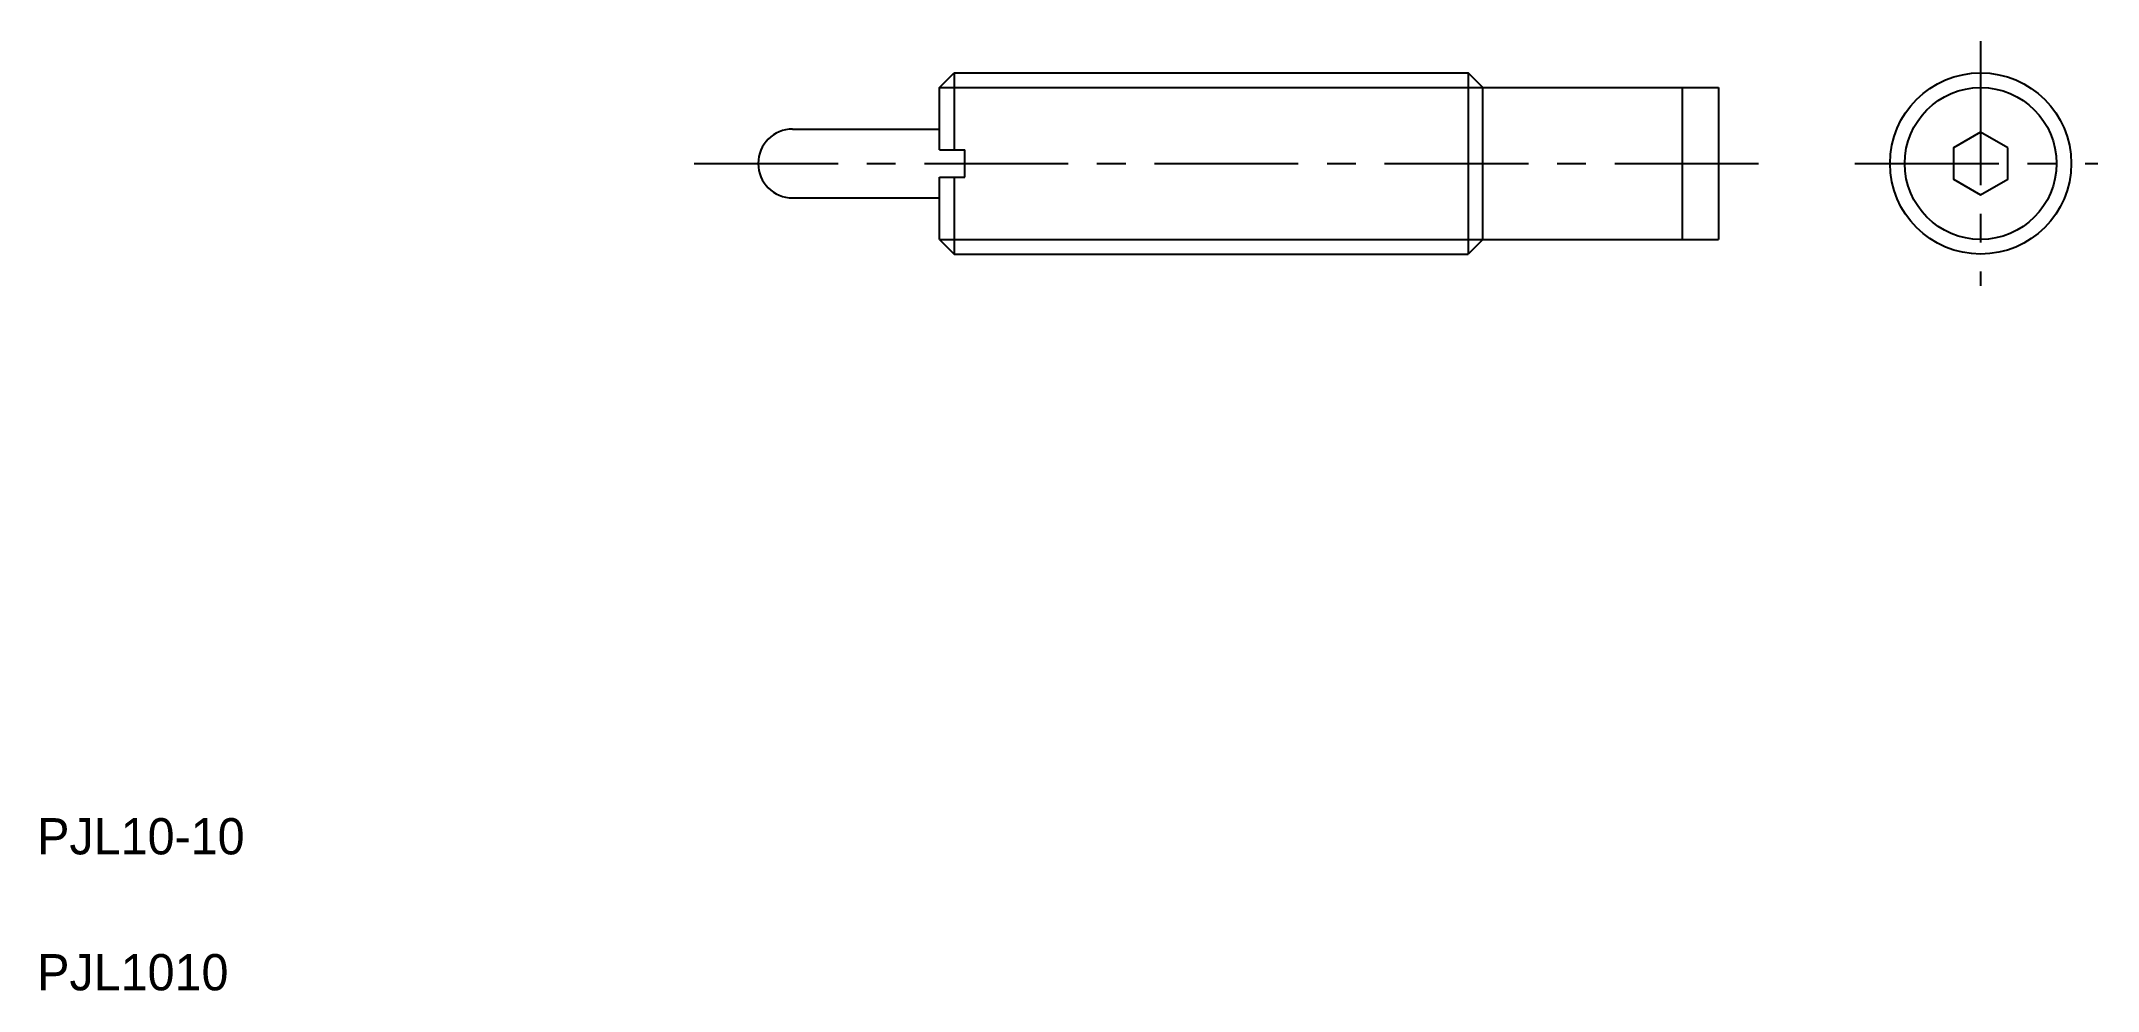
# Model space of a CAD drawing. Extents: x 5 to 119, y 5 to 57.
import ezdxf

# ---------------------------------------------------------------- set-up
doc = ezdxf.new("R2010")
doc.units = 0
doc.header["$LTSCALE"] = 0.25
doc.linetypes.add('CENTER', pattern=[50.8, 31.75, -6.35, 6.35, -6.35])
doc.layers.get('0').update_dxf_attribs({"linetype": 'CONTINUOUS'})
doc.layers.add('CENTER', color=1, linetype='CENTER')

msp = doc.modelspace()

# ---------------------------------------------------------------- linework, layer by layer
for p, q in [((54.790882, 54.801588), (55.602882, 55.613588)), ((54.790882, 51.363588), (54.790882, 54.801588)), ((55.602882, 55.613588), (83.978882, 55.613588)), ((55.602882, 55.613588), (55.602882, 51.363588)), ((83.978882, 55.613588), (83.978882, 45.613588)), ((84.790882, 54.801588), (83.978882, 55.613588)), ((84.790882, 54.801588), (97.79091, 54.801588)), ((84.790882, 46.425588), (84.790882, 54.801588)), ((95.79091, 54.801588), (95.79091, 46.425588)), ((97.79091, 54.801588), (97.79091, 46.425588)), ((46.690882, 52.513588), (54.790882, 52.513588)), ((54.790882, 53.082588), (54.790982, 53.082588)), ((54.790882, 52.223088), (54.790882, 52.223188)), ((54.790882, 51.363588), (56.190882, 51.363588)), ((56.190882, 49.863588), (56.190882, 51.363588)), ((54.790882, 49.863588), (56.190882, 49.863588)), ((54.790882, 46.425588), (54.790882, 49.863588)), ((55.602882, 49.863588), (55.602882, 45.613588)), ((46.690882, 48.713588), (54.790882, 48.713588)), ((54.790882, 46.425588), (55.602882, 45.613588)), ((55.602882, 45.613588), (83.978882, 45.613588)), ((84.790882, 46.425588), (83.978882, 45.613588)), ((84.790882, 46.425588), (97.79091, 46.425588))]:
    msp.add_line(p, q)
at = {"color": 3}
for p, q in [((54.790882, 54.801588), (84.790882, 54.801588)), ((54.790882, 46.425588), (84.790882, 46.425588))]:
    msp.add_line(p, q, dxfattribs=at)
msp.add_lwpolyline([(113.756748, 51.479614), (112.256748, 52.345639), (110.756748, 51.479614), (110.756748, 49.747563), (112.256748, 48.881538), (113.756748, 49.747563)], close=True)
for radius in [5, 4.188]:
    msp.add_circle((112.256748, 50.613588), radius)
msp.add_arc((46.690882, 50.613588), 1.9, 90, 270)
at = {"layer": 'CENTER', "color": 1, "linetype": 'CENTER'}
for p, q in [((112.256748, 57.363113), (112.256748, 43.859023)), ((41.261983, 50.613588), (101.15937, 50.613588)), ((105.32035, 50.613588), (118.726264, 50.613588))]:
    msp.add_line(p, q, dxfattribs=at)

# ---------------------------------------------------------------- texts
for s, p in [('PJL10-10', (5, 12.5)), ('PJL1010', (5, 5))]:
    msp.add_text(s, height=2).set_placement(p)

doc.saveas('drawing.dxf')
